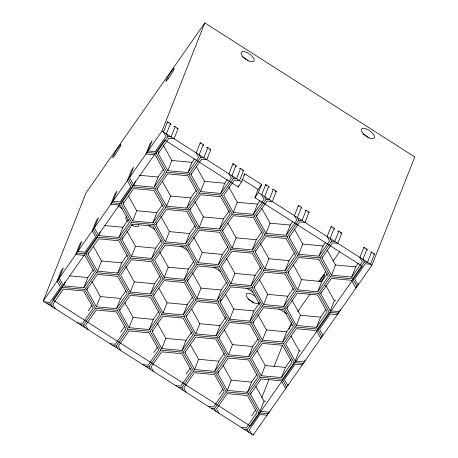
<?xml version="1.0" encoding="UTF-8"?>
<svg xmlns="http://www.w3.org/2000/svg" width="458" height="458" viewBox="0 0 458 458"><rect width="100%" height="100%" fill="white"/><g stroke="black" fill="none" stroke-linecap="round" stroke-linejoin="round"><path stroke-width="0.69" d="M43.207 301.02L86.041 192.841L204.818 22.9L414.793 156.98L371.959 265.159L253.182 435.1L43.207 301.02L161.983 131.08L204.818 22.9M171.063 124.776L170.462 123.712L167.485 121.811L163.449 132.013L165.899 136.404L155.251 151.632L148.089 150.963L152.13 140.761L150.001 143.806L145.959 154.014L155.142 154.867L164.703 171.99L154.054 187.219L133.851 185.335L129.505 177.555L133.541 167.347L131.417 170.393L127.376 180.601L130.765 186.669L120.116 201.904L112.954 201.234L116.996 191.026L114.866 194.072L110.825 204.279L120.007 205.138L129.568 222.256L118.92 237.49L98.716 235.601L94.371 227.821L98.413 217.619L96.283 220.664L92.241 230.866L95.63 236.935L84.982 252.169L77.82 251.499L81.862 241.297L79.732 244.343L75.69 254.551L84.873 255.404L94.434 272.527L83.785 287.756L63.582 285.872L65.093 282.042M87.959 254.07L98.607 238.836L118.811 240.725L128.372 257.843L117.723 273.077L97.52 271.193L87.959 254.07L88.463 252.793M98.716 235.601L100.228 231.777M83.785 287.756L87.827 277.554L93.151 269.934M86.762 289.656L97.411 274.428L117.614 276.311L127.175 293.429L116.527 308.663L96.323 306.78L86.762 289.656L87.518 287.744M123.093 203.804L133.742 188.57L153.945 190.459L163.506 207.577L152.858 222.811L132.654 220.922L123.093 203.804L123.849 201.886M97.52 271.193L101.562 260.986L93.363 246.312M133.851 185.335L135.614 180.87M118.92 237.49L122.962 227.282L128.286 219.668M121.897 239.391L132.545 224.157L152.749 226.046L162.309 243.164L151.661 258.398L131.457 256.509L121.897 239.391L122.652 237.479M96.323 306.78L100.365 296.572L91.829 281.286M203.804 145.684L203.203 144.613L200.226 142.713L196.19 152.92L198.64 157.306L187.992 172.54L167.783 170.657L158.228 153.533L158.983 151.621M170.462 123.712L166.426 133.913L167.914 136.587L171.074 136.885L175.116 126.677L178.093 128.578L174.051 138.785L168.87 138.305L158.228 153.533M132.654 220.922L136.69 210.714L128.498 196.041M117.723 273.077L121.765 262.869L127.089 255.255M154.054 187.219L158.096 177.017L163.42 169.397M157.031 189.12L167.674 173.891L187.883 175.775L197.444 192.898L186.795 208.127L166.592 206.243L157.031 189.12L157.535 187.849M131.457 256.509L135.494 246.307L126.963 231.021M167.783 170.657L171.824 160.449L163.288 145.163M116.527 308.663L120.569 298.461L125.893 290.841M152.858 222.811L156.899 212.604L162.224 204.989M119.504 310.564L130.152 295.33L150.356 297.219L159.916 314.337L149.268 329.571L129.064 327.682L119.504 310.564L120.007 309.287M155.834 224.712L166.483 209.478L186.687 211.361L196.247 228.485L185.599 243.713L165.395 241.83L155.834 224.712L156.59 222.794M130.261 292.095L120.7 274.977L131.349 259.743L151.552 261.632L161.113 278.75L150.464 293.984L130.261 292.095L134.303 281.893L125.767 266.608M166.592 206.243L170.628 196.035L162.435 181.362M151.661 258.398L155.703 248.19L161.027 240.576M187.992 172.54L192.034 162.332L194.49 158.817M129.064 327.682L133.106 317.48L124.908 302.807M236.546 166.592L235.944 165.521L232.967 163.621L228.931 173.828L231.376 178.214L220.733 193.448L200.524 191.559L190.969 174.441L191.473 173.164M203.203 144.613L199.167 154.821L200.656 157.495L203.816 157.792L207.858 147.585L210.835 149.485L206.793 159.693L201.612 159.207L190.969 174.441M165.395 241.83L169.431 231.622L160.901 216.336M150.464 293.984L154.506 283.777L159.831 276.163M186.795 208.127L190.837 197.925L196.161 190.305M153.441 295.885L164.09 280.651L184.293 282.54L193.854 299.658L183.206 314.892L163.002 313.003L153.441 295.885L153.945 294.608M189.772 210.027L200.415 194.793L220.624 196.682L230.185 213.8L219.537 229.034L199.327 227.151L189.772 210.027L190.528 208.115M164.199 277.416L154.638 260.299L165.286 245.064L185.49 246.954L195.051 264.071L184.402 279.306L164.199 277.416L168.235 267.209L159.705 251.923M200.524 191.559L204.566 181.357L196.373 166.683M149.268 329.571L153.31 319.363L158.634 311.749M185.599 243.713L189.641 233.511L194.965 225.891M152.245 331.472L162.893 316.238L183.097 318.127L192.658 335.245L182.009 350.479L161.806 348.59L152.245 331.472L152.749 330.195M188.576 245.614L199.219 230.385L219.428 232.269L228.989 249.387L218.34 264.621L198.137 262.737L188.576 245.614L189.08 244.343M163.002 313.003L167.038 302.801L158.846 288.122M199.327 227.151L203.369 216.943L194.833 201.657M184.402 279.306L188.444 269.098L193.768 261.484M220.733 193.448L224.775 183.24L227.231 179.725M187.379 281.206L198.028 265.972L218.231 267.856L227.792 284.979L217.144 300.208L196.94 298.324L187.379 281.206L188.135 279.288M161.806 348.59L165.848 338.388L157.312 323.102M235.944 165.521L231.908 175.729L233.397 178.402L236.557 178.7L240.599 168.492L243.576 170.393L239.534 180.601L234.353 180.114L223.71 195.348L233.265 212.466L253.474 214.355L264.117 199.121L261.673 194.736L265.709 184.528L268.686 186.429L269.287 187.499M198.137 262.737L202.173 252.53L193.642 237.244M183.206 314.892L187.248 304.685L192.572 297.07M219.537 229.034L223.578 218.827L229.309 210.628M186.183 316.793L196.831 301.559L217.035 303.442L226.596 320.566L215.947 335.8L195.743 333.911L186.183 316.793L186.687 315.516M243.696 175.437L244.864 173.771L261.61 184.471L258.117 189.469L254.888 197.633L362.289 266.212L250.503 426.158L52.876 299.967L164.668 140.022L238.137 186.938L238.635 185.679M238.137 186.938L241.629 181.941L244.864 173.771M222.514 230.935L233.156 215.701L253.366 217.59L262.921 234.708L252.278 249.942L232.069 248.053L222.514 230.935L223.017 229.658M196.94 298.324L200.976 288.116L192.446 272.831M233.265 212.466L237.307 202.264L228.771 186.979M182.009 350.479L186.051 340.271L191.782 332.067M218.34 264.621L222.382 254.419L227.706 246.799M184.986 352.379L195.635 337.145L215.838 339.035L225.399 356.152L214.75 371.386L194.547 369.497L184.986 352.379L185.49 351.103M195.743 333.911L199.78 323.703L191.587 309.03M232.069 248.053L236.11 237.851L227.918 223.178M254.888 197.633L258.381 192.635L261.61 184.471M217.144 300.208L221.185 290.006L226.51 282.386M253.474 214.355L257.516 204.148L259.972 200.633M220.121 302.108L230.763 286.88L250.973 288.763L260.533 305.881L249.885 321.115L229.681 319.232L220.121 302.108L221.128 299.561M194.547 369.497L198.583 359.29L190.391 344.616M302.028 208.407L301.427 207.337L298.45 205.436L294.414 215.644L296.858 220.029L286.216 235.263L266.006 233.374L256.451 216.256L256.955 214.979M268.686 186.429L264.644 196.637L266.138 199.31L269.298 199.602L273.34 189.4L276.317 191.301L272.275 201.503L267.094 201.022L256.451 216.256M230.872 283.645L221.317 266.522L231.96 251.287L252.169 253.177L261.73 270.294L251.081 285.529L230.872 283.645L234.914 273.437L226.378 258.152M215.947 335.8L219.989 325.592L225.72 317.388M252.278 249.942L256.32 239.734L261.638 232.12M218.924 337.701L229.572 322.466L249.776 324.35L259.337 341.473L248.688 356.702L228.485 354.818L218.924 337.701L219.428 336.424M255.255 251.843L265.898 236.609L286.107 238.498L295.662 255.616L285.019 270.85L264.81 268.961L255.255 251.843L255.759 250.566M229.681 319.232L233.717 309.024L225.525 294.351M266.006 233.374L270.048 223.166L261.856 208.493M214.75 371.386L218.792 361.179L224.117 353.565M251.081 285.529L255.123 275.321L260.442 267.707M217.727 373.287L228.376 358.053L248.579 359.936L258.14 377.06L247.492 392.294L227.288 390.405L217.727 373.287L218.483 371.369M254.058 287.429L264.701 272.195L284.91 274.084L294.465 291.202L283.823 306.436L263.613 304.547L254.058 287.429L254.562 286.153M228.485 354.818L232.521 344.611L224.328 329.937M264.81 268.961L268.852 258.759L260.316 243.473M249.885 321.115L253.927 310.913L259.657 302.709M286.216 235.263L290.257 225.055L292.714 221.54M252.862 323.016L263.505 307.782L283.714 309.671L293.275 326.789L282.626 342.023L262.423 340.134L252.862 323.016L253.366 321.739M227.288 390.405L231.324 380.197L223.132 365.524M334.769 229.315L334.168 228.244L331.191 226.344L327.149 236.546L329.6 240.937L318.957 256.165L298.748 254.282L289.193 237.164L289.696 235.887M301.427 207.337L297.385 217.544L298.879 220.218L302.04 220.51L306.081 210.308L309.053 212.209L305.017 222.411L299.835 221.93L289.193 237.164M263.613 304.547L267.655 294.345L259.463 279.672M248.688 356.702L252.73 346.5L258.054 338.88M285.019 270.85L289.061 260.642L294.38 253.028M287.996 272.75L298.639 257.516L318.848 259.405L328.403 276.523L317.76 291.757L297.551 289.868L287.996 272.75L288.5 271.474M262.423 340.134L266.459 329.932L257.928 314.646M298.748 254.282L302.79 244.074L294.597 229.401M247.492 392.294L251.534 382.087L256.858 374.467M283.823 306.436L287.864 296.229L293.183 288.614M269.716 410.895L269.212 412.171L260.029 411.313L250.469 394.189L250.973 392.918M286.8 308.337L297.442 293.103L317.652 294.992L327.207 312.11L316.564 327.344L296.355 325.455L286.8 308.337L287.555 306.425M261.226 375.726L251.665 358.603L262.314 343.374L282.517 345.258L292.078 362.375L281.43 377.61L261.226 375.726L265.262 365.518L257.07 350.845M297.551 289.868L301.593 279.661L293.401 264.987M282.626 342.023L286.668 331.815L291.986 324.201M261.799 397.618L268.898 379.699M274.153 366.429L282.557 345.189M288.866 329.262L291.494 322.621M318.957 256.165L322.993 245.963L325.455 242.448M260.029 411.313L264.066 401.105L255.873 386.432M367.511 250.217L366.91 249.152L363.933 247.251L359.891 257.453L362.341 261.839L351.698 277.073L331.489 275.189L321.934 258.066L322.438 256.795M334.168 228.244L330.126 238.446L331.621 241.126L334.781 241.418L338.823 231.21L341.794 233.111L337.758 243.318L332.577 242.837L321.934 258.066M296.355 325.455L300.396 315.253L291.861 299.967M253.182 435.1L253.709 433.772M281.43 377.61L285.471 367.408L291.202 359.204M267.838 413.299L267.083 415.217L259.921 414.547L249.272 429.781L251.723 434.167M317.76 291.757L321.802 281.55L327.121 273.936M340.237 309.717L339.475 311.635L330.292 310.776L320.737 293.658L321.493 291.74M305.102 359.988L304.347 361.9L295.158 361.041L299.2 350.839L291.007 336.166M286.17 387.353L285.666 388.624L281.321 380.844L261.117 378.961L250.469 394.189M288.3 384.302L287.796 385.579L284.407 379.51L295.049 364.276L302.217 364.946L302.721 363.669M331.489 275.189L335.531 264.982L327.338 250.308M316.564 327.344L320.606 317.136L325.924 309.522M330.292 310.776L334.334 300.568L325.798 285.282M321.304 337.082L320.8 338.359L316.455 330.579L296.246 328.689L285.603 343.924L295.158 361.041M351.698 277.073L355.734 266.871L358.196 263.356M338.107 312.768L337.346 314.68L330.184 314.011L319.541 329.245L322.93 335.313M366.91 249.152L362.868 259.354L364.362 262.028L367.522 262.325L371.564 252.118L374.535 254.018L370.499 264.226L365.318 263.739L354.675 278.974L358.059 285.042L358.568 283.765M356.187 287.452L356.69 286.176M47.649 303.854L50.804 304.152L62.517 287.395L84.741 289.467L95.258 308.303L117.483 310.375L128 329.21L150.224 331.283L160.741 350.112L182.965 352.191L193.482 371.02L215.707 373.098L226.223 391.928L248.448 394.006L258.965 412.835L268.148 413.694M76.755 253.022L85.938 253.881L97.651 237.124L119.876 239.202L130.393 258.031L152.617 260.11L163.134 278.939L185.358 281.017L195.875 299.847L218.1 301.919L228.616 320.755L250.841 322.827L261.358 341.662L283.582 343.735L294.093 362.564L303.282 363.423M111.889 202.757L121.072 203.615L132.786 186.858L155.01 188.931L165.527 207.766L187.751 209.838L198.268 228.674L220.493 230.746L231.004 249.576L253.234 251.654L263.745 270.483L285.975 272.562L296.486 291.391L318.716 293.469L329.228 312.299L338.41 313.158M147.024 152.491L156.207 153.344L167.914 136.587M84.741 289.467L96.455 272.716L118.679 274.789L129.196 293.618L151.421 295.696L161.937 314.526L184.162 316.604L194.679 335.433L216.903 337.512L227.42 356.341L249.644 358.414L260.161 377.249L282.386 379.321L286.731 387.102M119.876 239.202L131.589 222.445L153.814 224.523L164.33 243.353L186.555 245.425L197.072 264.26L219.296 266.333L229.813 285.168L252.037 287.24L262.548 306.07L284.779 308.148L295.29 326.978L317.52 329.056L321.865 336.836M155.01 188.931L166.723 172.179L188.948 174.252L199.459 193.081L221.689 195.16L232.2 213.989L254.43 216.067L264.942 234.897L287.172 236.975L297.683 255.804L319.913 257.877L330.424 276.712L352.654 278.785L356.994 286.565M88.268 310.799L91.955 305.526M80.39 324.762L83.545 325.06L95.258 308.303M118.679 274.789L130.393 258.031M153.814 224.523L165.527 207.766M188.948 174.252L200.656 157.495M117.483 310.375L129.196 293.618M152.617 260.11L164.33 243.353M187.751 209.838L199.459 193.081M120.603 332.29L124.696 326.428M113.132 345.67L116.286 345.962L128 329.21M151.421 295.696L163.134 278.939M186.555 245.425L198.268 228.674M221.689 195.16L233.397 178.402M150.224 331.283L161.937 314.526M185.358 281.017L197.072 264.26M220.493 230.746L232.2 213.989M153.751 352.608L157.438 347.336M145.873 366.577L149.027 366.869L160.741 350.112M184.162 316.604L195.875 299.847M219.296 266.333L231.004 249.576M254.43 216.067L266.138 199.31M182.965 352.191L194.679 335.433M218.1 301.919L229.813 285.168M253.234 251.654L264.942 234.897M186.08 374.1L190.179 368.243M178.614 387.485L181.769 387.777L193.482 371.02M216.903 337.512L228.616 320.755M252.037 287.24L263.745 270.483M287.172 236.975L298.879 220.218M215.707 373.098L227.42 356.341M250.841 322.827L262.548 306.07M285.975 272.562L297.683 255.804M219.233 394.424L222.92 389.151M211.356 408.387L214.51 408.685L226.223 391.928M249.644 358.414L261.358 341.662M284.779 308.148L296.486 291.391M319.913 257.877L331.621 241.126M297.837 311.532L310.123 293.956M318.722 281.653L325.684 271.691M333.052 261.146L339.607 251.774M248.448 394.006L260.161 377.249M283.582 343.735L295.29 326.978M318.716 293.469L330.424 276.712M320.737 293.658L331.38 278.424L351.589 280.307L355.935 288.088M251.562 415.916L255.661 410.059M244.097 429.295L247.251 429.593L258.965 412.835M282.386 379.321L294.093 362.564M317.52 329.056L329.228 312.299M352.654 278.785L364.362 262.028M173.851 126.563L175.116 126.677M176.799 128.458L178.093 128.578M206.592 147.47L207.858 147.585M209.541 149.365L210.835 149.485M171.824 160.449L192.034 162.332M239.334 168.372L240.599 168.492M242.276 170.273L243.576 170.393M139.284 175.259L158.096 177.017M204.566 181.357L224.775 183.24M272.075 189.28L273.34 189.4M275.018 191.181L276.317 191.301M170.628 196.035L190.837 197.925M237.307 202.264L257.516 204.148M304.816 210.188L306.081 210.308M307.759 212.083L309.053 212.209M136.69 210.714L156.899 212.604M203.369 216.943L223.578 218.827M270.048 223.166L290.257 225.055M337.557 231.095L338.823 231.21M340.5 232.99L341.794 233.111M104.848 225.594L122.962 227.282M169.431 231.622L189.641 233.511M236.11 237.851L256.32 239.734M302.79 244.074L322.993 245.963M370.299 252.003L371.564 252.118M373.241 253.898L374.535 254.018M135.494 246.307L155.703 248.19M202.173 252.53L222.382 254.419M268.852 258.759L289.061 260.642M335.531 264.982L355.734 266.871M101.562 260.986L121.765 262.869M168.235 267.209L188.444 269.098M234.914 273.437L255.123 275.321M301.593 279.661L321.802 281.55M69.713 275.859L87.827 277.554M134.303 281.893L154.506 283.777M200.976 288.116L221.185 290.006M267.655 294.345L287.864 296.229M334.334 300.568L335.748 300.7M100.365 296.572L120.569 298.461M167.038 302.801L187.248 304.685M233.717 309.024L253.927 310.913M300.396 315.253L320.606 317.136M44.672 301.954L49.848 302.44L60.496 287.206L57.107 281.138L61.149 270.93L63.278 267.884L59.237 278.092L63.582 285.872M133.106 317.48L153.31 319.363M199.78 323.703L219.989 325.592M266.459 329.932L286.668 331.815M77.413 322.861L82.589 323.348L93.237 308.114L83.677 290.99L63.473 289.107L52.825 304.341L55.275 308.726M165.848 338.388L186.051 340.271M232.521 344.611L252.73 346.5M299.2 350.839L300.614 350.971M110.155 343.769L115.33 344.25L125.979 329.021L116.418 311.898L96.214 310.014L85.566 325.249L88.016 329.634M198.583 359.29L218.792 361.179M265.262 365.518L285.471 367.408M142.896 364.677L148.071 365.158L158.72 349.923L149.159 332.806L128.956 330.922L118.307 346.151L120.757 350.542M231.324 380.197L251.534 382.087M175.637 385.584L180.813 386.065L191.461 370.831L181.9 353.713L161.697 351.824L151.048 367.058L153.499 371.444M264.066 401.105L265.48 401.237M208.379 406.486L213.554 406.973L224.202 391.739L214.642 374.621L194.438 372.732L183.79 387.966L186.24 392.351M241.12 427.394L246.295 427.881L256.944 412.647L247.383 395.529L227.179 393.64L216.531 408.874L218.981 413.259M241.967 179.152L258.117 189.469M161.983 131.08L241.629 181.941M258.381 192.635L371.959 265.159M118.004 206.02L122.223 208.716M148.73 225.645L154.758 229.492M180.664 246.032L187.894 250.652M213.8 267.191L220.43 271.428M246.942 288.351L252.965 292.198M278.87 308.744L286.708 313.747M363.933 247.251L364.545 248.345M331.191 226.344L331.804 227.437M298.45 205.436L299.063 206.529M265.709 184.528L266.321 185.627M232.967 163.621L233.58 164.72M200.226 142.713L200.839 143.812M167.485 121.811L168.097 122.904M156.207 153.344L166.723 172.179M128.44 179.078L132.786 186.858M121.072 203.615L131.589 222.445M247.251 429.593L248.746 432.266M214.51 408.685L216.004 411.358M93.306 229.344L97.651 237.124M181.769 387.777L183.263 390.451M85.938 253.881L96.455 272.716M149.027 366.869L150.522 369.543M116.286 345.962L117.78 348.641M58.172 279.615L62.517 287.395M83.545 325.06L85.039 327.733M50.804 304.152L52.298 306.826M247.91 299.028A7.677 3.217 35 0 1 253.692 303.076M131.801 224.764A7.677 3.217 35 0 1 132.9 225.748M319.833 281.092A7.677 0.693 -57.4 0 1 324.728 274.726A7.677 0.693 -57.4 0 1 320.932 281.933M258.959 302.767A7.677 3.217 35 0 1 250.663 300.935A7.677 3.217 35 0 1 246.461 293.859A7.677 3.217 35 0 1 255.014 296.131M138.883 224.695A7.677 3.217 35 0 1 131.727 224.998M127.353 221.363A7.677 3.217 35 0 1 126.494 216.783M242.9 57.273A7.677 3.217 35 0 1 248.179 60.805M363.188 134.085A7.677 3.217 35 0 1 368.976 138.133M168.241 78.753A7.677 0.693 -57.4 0 0 174.183 68.454A7.677 0.693 -57.4 0 0 167.651 77.465A7.677 0.693 -57.4 0 0 168.241 78.753M115.01 154.919A7.677 0.693 -57.4 0 0 120.952 144.619A7.677 0.693 -57.4 0 0 114.414 153.63A7.677 0.693 -57.4 0 0 115.01 154.919M242.534 56.294A7.677 3.217 35 0 0 253.755 61.24A7.677 3.217 35 0 0 246.627 52.378A7.677 3.217 35 0 0 242.534 56.294M362.822 133.106A7.677 3.217 35 0 0 374.043 138.053A7.677 3.217 35 0 0 366.921 129.19A7.677 3.217 35 0 0 362.822 133.106"/></g></svg>
